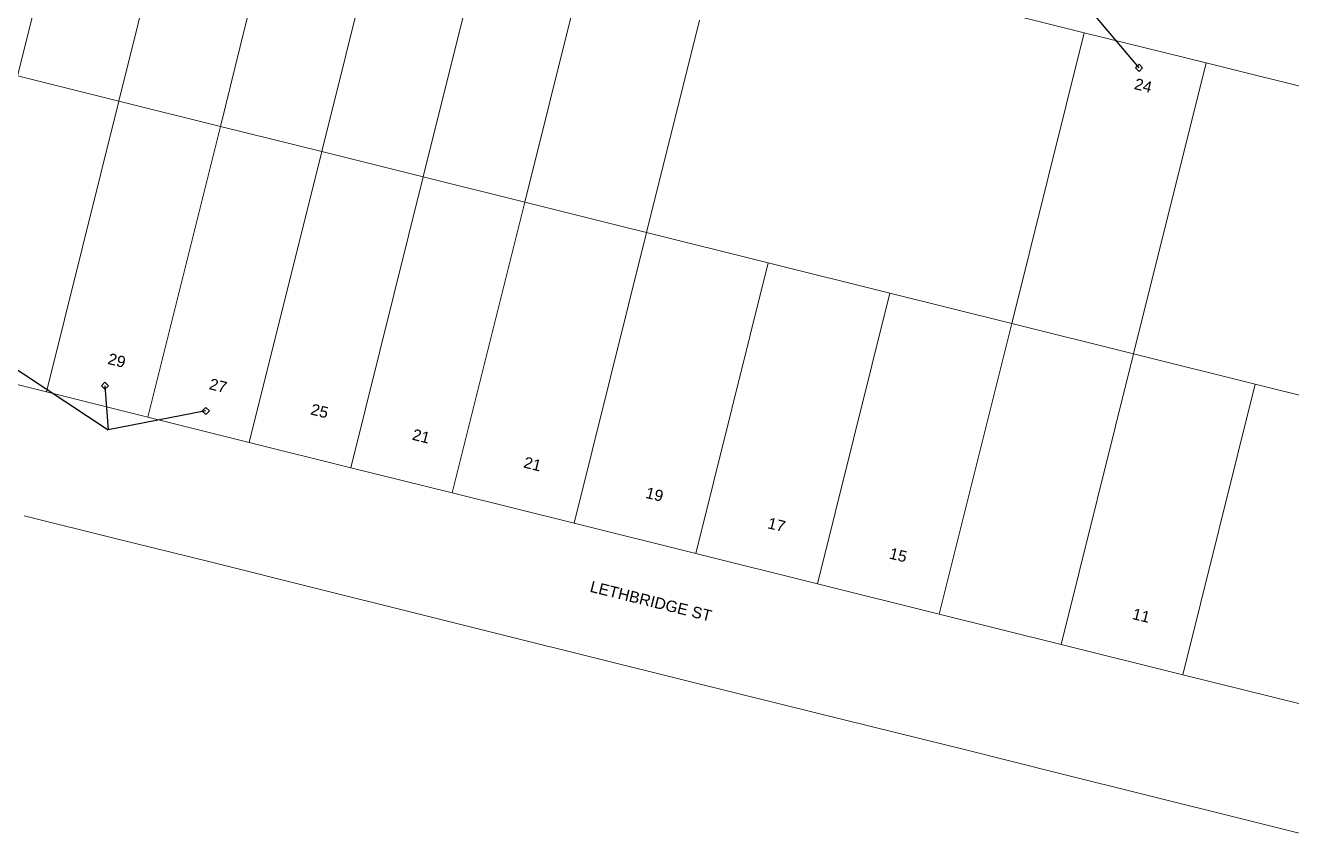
# Model space of a CAD drawing. Header units: metres. Extents: x 287062 to 288920, y 6261941 to 6263050.
# Drawn here: x 287783 to 287986.1, y 6262217.8 to 6262348.7 of the extents above; entities that cross this region are included whole.
import ezdxf
from ezdxf.enums import TextEntityAlignment as Align

# ---------------------------------------------------------------- set-up
doc = ezdxf.new("R2010")
doc.units = ezdxf.units.M
doc.layers.get('0').update_dxf_attribs({"color": 6})
for name, color, linetype, lineweight in [('Cadastre Buildings_SP_EXT', 9, 'Continuous', 5), ('Cadastre Land Parcels_SP_EXT', 9, 'Continuous', 5), ('Cadastre Roads_SP_EXT', 9, 'Continuous', 5)]:
    doc.layers.add(name, color=color, linetype=linetype, lineweight=lineweight)
doc.layers.add('Services_SP_EXT', color=7, linetype='Continuous')
doc.styles.get("Standard").update_dxf_attribs({"font": 'arial.ttf'})

# ---------------------------------------------------------------- blocks, each defined once
blk = doc.blocks.new('CCP_EXT')
at = {"flags": 9}
for tag, p in [('STATE', (0, -1.8)), ('NOTES', (0, -2))]:
    blk.add_attdef(tag, text='', height=0.2, dxfattribs=at).set_placement(p, align=Align.MIDDLE_LEFT)
blk.add_wipeout([(0, 0.57), (0.57, 0), (0, -0.57), (-0.57, 0)])
blk.add_lwpolyline([(-0.57, 0), (0, 0.57), (0.57, 0), (0, -0.57), (-0.57, 0)])
at = {"flags": 1}
blk.add_attdef('Z', (0, 0), '', height=0.2, dxfattribs=at)
at = {"flags": 9}
for tag, p in [('CCP_TYPE', (0, 0)), ('CONSTRUCTED_VOLTAGE', (0, -0.2)), ('OPERATING_VOLTAGE', (0, -0.6)), ('ORIENTATION', (0, -0.8)), ('OWNED_BY', (0, -1)), ('NO_PHASES', (0, -0.4)), ('USAGE', (0, -1.2)), ('LEGEND', (0, -1.4)), ('LIFE_SUPPORT', (0, -1.6))]:
    blk.add_attdef(tag, text='', height=0.2, dxfattribs=at).set_placement(p, align=Align.MIDDLE_LEFT)

msp = doc.modelspace()

# ---------------------------------------------------------------- linework, layer by layer
at = {"layer": 'Cadastre Buildings_SP_EXT', "linetype": 'Continuous'}
msp.add_lwpolyline([(287891.12, 6262349.59), (287882.63, 6262315.51), (287902.15, 6262310.65), (287921.67, 6262305.78), (287941.2, 6262300.92), (287952.82, 6262347.56), (287933.16, 6262352.46), (287913.67, 6262357.31), (287892.66, 6262362.54)], dxfattribs=at)
msp.add_lwpolyline([(287960.72, 6262296.06), (287941.2, 6262300.92), (287929.58, 6262254.28), (287949.1, 6262249.41), (287960.72, 6262296.06)], close=True, dxfattribs=at)
at = {"layer": 'Cadastre Land Parcels_SP_EXT', "linetype": 'Continuous'}
for points in [[(287785.76, 6262356.69), (287789.71, 6262372.58), (287793.38, 6262387.27), (287748.44, 6262398.5), (287743.6, 6262395.58), (287740.87, 6262384.62), (287737.12, 6262369.55), (287732.96, 6262352.84), (287781.76, 6262340.63), (287785.76, 6262356.69)], [(287972.34, 6262342.7), (287952.82, 6262347.56), (287941.2, 6262300.92), (287960.72, 6262296.06), (287972.34, 6262342.7)], [(287798.03, 6262336.58), (287781.76, 6262340.63), (287777.89, 6262325.11), (287770.14, 6262294), (287786.41, 6262289.94), (287798.03, 6262336.58)], [(287814.3, 6262332.53), (287798.03, 6262336.58), (287786.41, 6262289.94), (287802.68, 6262285.89), (287814.3, 6262332.53)], [(287830.56, 6262328.48), (287814.3, 6262332.53), (287802.68, 6262285.89), (287818.94, 6262281.84), (287830.56, 6262328.48)], [(287846.83, 6262324.43), (287830.56, 6262328.48), (287818.94, 6262281.84), (287835.21, 6262277.78), (287846.83, 6262324.43)], [(287863.1, 6262320.37), (287846.83, 6262324.43), (287835.21, 6262277.78), (287851.48, 6262273.73), (287863.1, 6262320.37)], [(287882.63, 6262315.51), (287878.5, 6262316.55), (287863.1, 6262320.37), (287851.48, 6262273.73), (287871.01, 6262268.87), (287882.63, 6262315.51)], [(287902.15, 6262310.65), (287882.63, 6262315.51), (287871.01, 6262268.87), (287890.53, 6262264), (287902.15, 6262310.65)], [(287921.67, 6262305.78), (287902.15, 6262310.65), (287890.53, 6262264), (287910.05, 6262259.14), (287921.67, 6262305.78)], [(287941.2, 6262300.92), (287921.67, 6262305.78), (287910.05, 6262259.14), (287929.58, 6262254.28), (287941.2, 6262300.92)], [(287980.24, 6262291.19), (287960.72, 6262296.06), (287949.1, 6262249.41), (287968.62, 6262244.55), (287980.24, 6262291.19)], [(288019.36, 6262281.46), (287980.24, 6262291.19), (287968.62, 6262244.55), (287988.09, 6262239.72), (288007.74, 6262234.82), (288019.36, 6262281.46)]]:
    msp.add_lwpolyline(points, close=True, dxfattribs=at)
for points in [[(287805.95, 6262368.38), (287809.64, 6262383.22), (287793.38, 6262387.27), (287789.71, 6262372.58), (287785.76, 6262356.69), (287781.76, 6262340.63), (287798.03, 6262336.58), (287804.24, 6262361.54)], [(287818.29, 6262348.58), (287825.91, 6262379.17), (287842.18, 6262375.12), (287830.56, 6262328.48), (287814.3, 6262332.53), (287818.29, 6262348.58)], [(287856.78, 6262364.36), (287858.45, 6262371.06), (287842.18, 6262375.12), (287830.56, 6262328.48), (287846.83, 6262324.43), (287853.19, 6262349.96)], [(287854.47, 6262355.06), (287846.83, 6262324.43), (287863.1, 6262320.37), (287874.72, 6262367.01), (287858.45, 6262371.06), (287856.78, 6262364.36)], [(287892.66, 6262362.54), (287874.72, 6262367.01), (287863.1, 6262320.37), (287878.5, 6262316.55), (287882.63, 6262315.51), (287891.12, 6262349.59)], [(287804.24, 6262361.54), (287798.03, 6262336.58), (287814.3, 6262332.53), (287818.29, 6262348.58)]]:
    msp.add_lwpolyline(points, dxfattribs=at)
at = {"layer": 'Cadastre Roads_SP_EXT', "linetype": 'Continuous'}
msp.add_lwpolyline([(287782.87, 6262270.08), (287797.66, 6262266.39), (287812.45, 6262262.71), (287830.14, 6262258.3), (287844.93, 6262254.61), (287859.72, 6262250.93), (287874.51, 6262247.24), (287889.3, 6262243.56), (287904.15, 6262239.84), (287918.89, 6262236.19), (287933.85, 6262232.51), (287948.48, 6262228.84), (287963.26, 6262225.15), (287978.06, 6262221.47), (287992.85, 6262217.79)], dxfattribs=at)

# ---------------------------------------------------------------- texts
at = {"layer": 'Cadastre Land Parcels_SP_EXT'}
for s, rotation, p in [('24', 346.1663, (287960.71, 6262338.55)), ('29', 346.1792, (287796.13, 6262294.45)), ('27', 346.2389, (287812.38, 6262290.4)), ('25', 346.0541, (287828.65, 6262286.35)), ('21', 345.9125, (287844.93, 6262282.3)), ('21', 346.0749, (287862.8, 6262277.84)), ('19', 346.1505, (287882.35, 6262272.97)), ('17', 346.2081, (287901.92, 6262268.09)), ('15', 346.1035, (287921.42, 6262263.24)), ('11', 346.169, (287960.39, 6262253.53))]:
    msp.add_text(s, height=1.8, rotation=rotation, dxfattribs=at).set_placement(p)
at = {"layer": 'Cadastre Roads_SP_EXT'}
msp.add_text('LETHBRIDGE ST', height=1.8, rotation=346.0873, dxfattribs=at).set_placement((287873.44, 6262257.9))

# ---------------------------------------------------------------- next in the draw order: block references
at = {"layer": 'Services_SP_EXT'}
for p in [(287961.6, 6262341.92), (287795.8, 6262290.92), (287811.97, 6262286.89)]:
    msp.add_blockref('CCP_EXT', p, dxfattribs=at)

# ---------------------------------------------------------------- next in the draw order: linework, layer by layer
at = {"layer": 'Cadastre Buildings_SP_EXT', "linetype": 'Continuous'}
msp.add_lwpolyline([(288031.11, 6262328.06), (287972.34, 6262342.7), (287960.72, 6262296.06), (287980.24, 6262291.19), (288019.36, 6262281.46), (288019.49, 6262281.43), (288031.11, 6262328.06)], close=True, dxfattribs=at)
at = {"layer": 'Cadastre Roads_SP_EXT', "linetype": 'Continuous'}
for points in [[(287899.61, 6262360.81), (287913.67, 6262357.31), (287933.16, 6262352.46), (287952.82, 6262347.56), (287972.34, 6262342.7), (288031.11, 6262328.06)], [(287988.09, 6262239.72), (287968.62, 6262244.55), (287949.1, 6262249.41), (287929.58, 6262254.28), (287910.05, 6262259.14), (287890.53, 6262264), (287871.01, 6262268.87), (287851.48, 6262273.73), (287835.21, 6262277.78), (287818.94, 6262281.84), (287802.68, 6262285.89), (287786.41, 6262289.94), (287770.14, 6262294)]]:
    msp.add_lwpolyline(points, dxfattribs=at)
at = {"layer": 'Services_SP_EXT'}
for points in [[(287961.6, 6262341.92), (287953.69, 6262351.29), (287963.74, 6262361.76)], [(287779.44, 6262295.04), (287796.33, 6262283.84)], [(287795.8, 6262290.92), (287796.33, 6262283.84)], [(287811.97, 6262286.89), (287796.33, 6262283.84)]]:
    msp.add_lwpolyline(points, dxfattribs=at)

doc.saveas('drawing.dxf')
